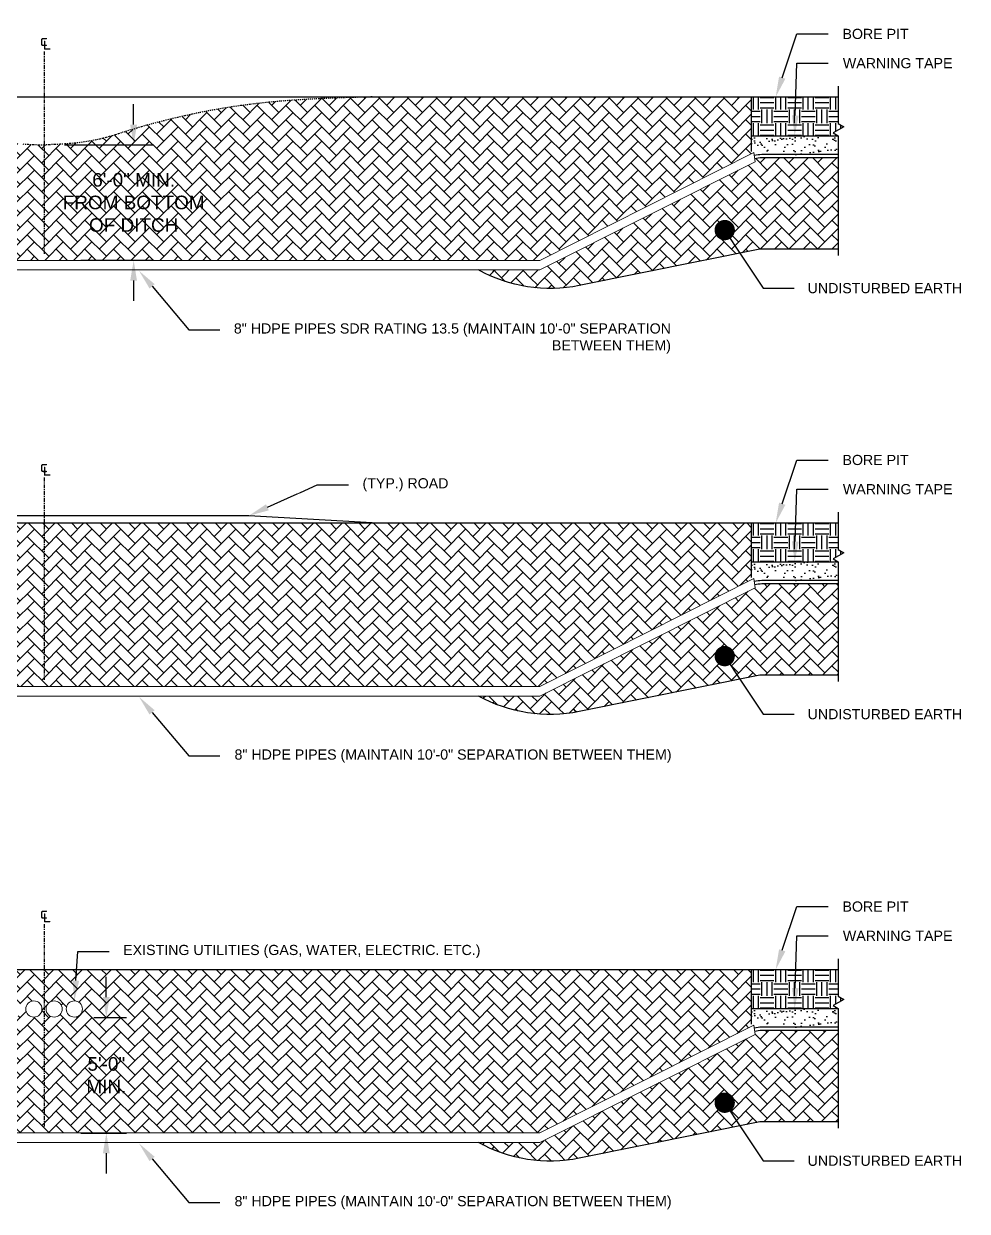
# Model space of a CAD drawing. Header units: feet. Extents: x -17 to 269, y -41 to 210.
# Drawn here: x 165.1 to 258, y 93.4 to 210.3 of the extents above; entities that cross this region are included whole.
import ezdxf
from ezdxf import colors
from ezdxf.entities.mleader import LeaderData, LeaderLine
from ezdxf.math import Vec2, Vec3

# ---------------------------------------------------------------- set-up
doc = ezdxf.new("R2010")
doc.units = ezdxf.units.FT
doc.header["$MEASUREMENT"] = 0
doc.linetypes.add('CENTER', pattern=[2, 1.25, -0.25, 0.25, -0.25])
doc.linetypes.add('DASHED', pattern=[0.75, 0.5, -0.25])
for name, color, linetype in [('CABLE', 2, 'Continuous'), ('E-FIN-GR', 4, 'Continuous'), ('G-ANNO-DIMS', 1, 'Continuous'), ('G-NOTES', 7, 'Continuous'), ('text', 1, 'Continuous')]:
    doc.layers.add(name, color=color, linetype=linetype)
doc.layers.add('CONDUIT', color=6, linetype='Continuous', lineweight=18)
doc.styles.add('NEI-A', font='arial.ttf')
doc.dimstyles.new('NEI-A', dxfattribs={"dimtxt": 0.1, "dimasz": 0.125, "dimexe": 0.0625, "dimexo": 0.0625, "dimgap": 0.0625, "dimtad": 0, "dimtih": 1, "dimtoh": 1, "dimdec": 4, "dimzin": 3, "dimdsep": 46, "dimlunit": 4, "dimtxsty": 'NEI-A', "dimcen": 0, "dimadec": 0, "dimazin": 0, "dimtfac": 0.75, "dimtdec": 4, "dimtofl": 0, "dimtmove": 0, "dimatfit": 3, "dimfxl": 1, "dimfrac": 1, "dimtolj": 1, "dimtzin": 0, "dimarcsym": 0})

# ---------------------------------------------------------------- blocks, each defined once
blk = doc.blocks.new('_Dot')
at = {"color": 0, "linetype": 'ByBlock', "lineweight": -2}
blk.add_line((-0.5, 0), (-1, 0), dxfattribs=at)
at = {"color": 0, "linetype": 'ByBlock', "const_width": 0.5}
blk.add_lwpolyline([(-0.25, 0, 1), (0.25, 0, 1)], format="xyb", close=True, dxfattribs=at)
blk = doc.blocks.new('*D2')
at = {"layer": 'Defpoints', "color": 0, "transparency": 16777216}
for p in [(167.11, 198.35), (175.93, 198.35), (168.74, 186.98)]:
    blk.add_point(p, dxfattribs=at)
at = {"layer": 'G-ANNO-DIMS', "color": 0, "lineweight": -2, "transparency": 16777216}
for p, q in [((175.93, 200.35), (175.93, 202.35)), ((169.11, 198.35), (177.93, 198.35)), ((170.74, 186.98), (177.93, 186.98)), ((175.93, 184.98), (175.93, 182.98))]:
    blk.add_line(p, q, dxfattribs=at)
at = {"layer": 'G-ANNO-DIMS', "color": 0, "transparency": 16777216}
for points in [[(175.59, 200.35), (176.26, 200.35), (175.93, 198.35)], [(175.59, 184.98), (176.26, 184.98), (175.93, 186.98)]]:
    blk.add_solid(points, dxfattribs=at)
at = {"layer": 'G-ANNO-DIMS', "color": 0, "transparency": 16777216, "insert": (175.93, 192.67), "char_height": 3.2, "width": 14.0503, "attachment_point": 5, "style": 'NEI-A'}
blk.add_mtext('\\A1;{\\H0.41667x;6\'-0" MIN. FROM BOTTOM OF DITCH}', dxfattribs=at)
blk = doc.blocks.new('*D5')
at = {"layer": 'Defpoints', "color": 0, "transparency": 16777216}
for p in [(170, 112.46), (173.24, 112.46), (168.74, 101.08)]:
    blk.add_point(p, dxfattribs=at)
at = {"layer": 'G-ANNO-DIMS', "color": 0, "lineweight": -2, "transparency": 16777216}
for p, q in [((173.24, 114.46), (173.24, 116.46)), ((172, 112.46), (175.24, 112.46)), ((170.74, 101.08), (175.24, 101.08)), ((173.24, 99.08), (173.24, 97.08))]:
    blk.add_line(p, q, dxfattribs=at)
at = {"layer": 'G-ANNO-DIMS', "color": 0, "transparency": 16777216}
for points in [[(172.9, 114.46), (173.57, 114.46), (173.24, 112.46)], [(172.9, 99.08), (173.57, 99.08), (173.24, 101.08)]]:
    blk.add_solid(points, dxfattribs=at)
at = {"layer": 'G-ANNO-DIMS', "color": 0, "transparency": 16777216, "insert": (173.24, 106.77), "char_height": 3.2, "width": 5.6868, "attachment_point": 5, "style": 'NEI-A'}
blk.add_mtext('\\A1;{\\H0.41667x;5\'-0" MIN. }', dxfattribs=at)

msp = doc.modelspace()

# ---------------------------------------------------------------- linework, layer by layer
at = {"linetype": 'CENTER', "ltscale": 0.3}
for p, q in [((167.10585, 207.53526), (167.10585, 187.63235)), ((167.10585, 165.59884), (167.10585, 145.69593)), ((167.10585, 121.63925), (167.10585, 101.73635))]:
    msp.add_line(p, q, dxfattribs=at)
for p, q in [((236.71184, 203.06378), (236.71184, 197.69698)), ((236.71184, 161.12736), (236.71184, 155.76056)), ((236.71184, 117.16778), (236.71184, 111.80098))]:
    msp.add_line(p, q)
at = {"color": 3}
for p, q in [((236.71184, 199.23013), (245.26456, 199.23013)), ((236.71184, 157.29371), (245.26456, 157.29371)), ((236.71184, 113.33412), (245.26456, 113.33412))]:
    msp.add_line(p, q, dxfattribs=at)
at = {"linetype": 'DASHED', "ltscale": 0.1}
for points in [[(199.40462, 203.06378), (197.46488, 203.01208), (195.72897, 202.9531), (194.1739, 202.88676), (192.77667, 202.81292), (191.5143, 202.7315), (190.3638, 202.64237), (189.30217, 202.54544), (188.30642, 202.44058), (187.35687, 202.32781), (186.44708, 202.20756), (185.57392, 202.08036), (184.73425, 201.94675), (183.92495, 201.80728), (183.14289, 201.66247), (182.38492, 201.51289), (181.64794, 201.35905), (180.92987, 201.20167), (180.23299, 201.04211), (179.56066, 200.8819), (178.91623, 200.72258), (178.30305, 200.56568), (177.72448, 200.41272), (177.18385, 200.26524), (176.68453, 200.12476), (176.22838, 199.99246), (175.81123, 199.86798), (175.42746, 199.75064), (175.07142, 199.63972), (174.73745, 199.53452), (174.41992, 199.43433), (174.11319, 199.33845), (173.8116, 199.24617), (173.50984, 199.15695), (173.20381, 199.07083), (172.88977, 198.98802), (172.56396, 198.90873), (172.22262, 198.83317), (171.86197, 198.76153), (171.47828, 198.69403), (171.06777, 198.63087), (170.62813, 198.57236), (170.16282, 198.51915), (169.67672, 198.47203), (169.17474, 198.43176), (168.66176, 198.39911), (168.14269, 198.37483), (167.62242, 198.3597), (167.10585, 198.35449)], [(165.03697, 198.43176), (165.54994, 198.39911), (166.06901, 198.37483), (166.58928, 198.3597), (167.10585, 198.35449)]]:
    msp.add_lwpolyline(points, dxfattribs=at)
for points in [[(245.26456, 188.08033), (237.56097, 188.08033), (219.78815, 184.49488, -0.178311159), (209.87638, 186.03192, -5.768677471)], [(245.26456, 146.14391), (237.56097, 146.14391), (219.78815, 142.55846, -0.178311159), (209.87638, 144.0955, -5.768677471)], [(245.26456, 102.18433), (237.56097, 102.18433), (219.78815, 98.59887, -0.178311159), (209.87638, 100.13591, -5.768677471)]]:
    msp.add_lwpolyline(points, format="xyb")
msp.add_lwpolyline([(199.40462, 161.12736), (187.27361, 161.84455), (146.93809, 161.84455), (134.80709, 161.12736)])
at = {"layer": 'CABLE'}
for points in [[(245.26456, 197.38516), (237.76587, 197.38516, 0.058350896), (236.99796, 197.29523, 0.058350896)], [(245.26456, 197.06134), (237.76587, 197.06134, 0.060511316), (237.04766, 196.9741, 0.060511316)], [(245.26456, 155.44874), (237.76587, 155.44874, 0.058350896), (236.99796, 155.35881, 0.058350896)], [(245.26456, 155.12492), (237.76587, 155.12492, 0.060511316), (237.04766, 155.03768, 0.060511316)], [(245.26456, 111.48915), (237.76587, 111.48915, 0.058350896), (236.99796, 111.39923, 0.058350896)], [(245.26456, 111.16533), (237.76587, 111.16533, 0.060511316), (237.04766, 111.07809, 0.060511316)]]:
    msp.add_lwpolyline(points, format="xyb", dxfattribs=at)
at = {"layer": 'CONDUIT'}
for p, q in [((236.95135, 197.59636), (215.9121, 186.97768)), ((236.95135, 197.59636), (237.09434, 196.67254)), ((237.09434, 196.67254), (215.9133, 186.03192)), ((236.95135, 155.65994), (215.9121, 145.04126)), ((236.95135, 155.65994), (237.09434, 154.73612)), ((237.09434, 154.73612), (215.9133, 144.0955)), ((236.95135, 111.70036), (215.9121, 101.08168)), ((236.95135, 111.70036), (237.09434, 110.77654)), ((237.09434, 110.77654), (215.9133, 100.13591))]:
    msp.add_line(p, q, dxfattribs=at)
for points in [[(118.2984, 186.03192), (215.9133, 186.03192)], [(118.2996, 186.97768), (215.9121, 186.97768)], [(118.2996, 145.04126), (215.9121, 145.04126)], [(118.2984, 144.0955), (215.9133, 144.0955)], [(118.2996, 101.08168), (215.9121, 101.08168)], [(118.2984, 100.13591), (215.9133, 100.13591)]]:
    msp.add_lwpolyline(points, dxfattribs=at)
for centre in [(166.10938, 113.28788), (168.10232, 113.28788), (170.09527, 113.28788)]:
    msp.add_circle(centre, 0.79792, dxfattribs=at)
at = {"layer": 'E-FIN-GR', "flags": 128}
for points in [[(127.30709, 203.06378), (206.90462, 203.06378)], [(199.40462, 203.06378), (245.26456, 203.06378)], [(127.30709, 161.12736), (206.90462, 161.12736)], [(199.40462, 161.12736), (245.26456, 161.12736)], [(127.30709, 117.16778), (206.90462, 117.16778)], [(199.40462, 117.16778), (245.26456, 117.16778)]]:
    msp.add_lwpolyline(points, dxfattribs=at)
at = {"layer": 'text'}
for p, q in [((245.26456, 204.13387), (245.26456, 200.44882)), ((245.82275, 200.12655), (244.7705, 199.51903)), ((245.26456, 200.44882), (245.82275, 200.12655)), ((244.7705, 199.51903), (245.26456, 199.23378)), ((245.26456, 199.23378), (245.26456, 187.4644)), ((245.26456, 162.19745), (245.26456, 158.5124)), ((245.82275, 158.19013), (244.7705, 157.58261)), ((245.26456, 158.5124), (245.82275, 158.19013)), ((244.7705, 157.58261), (245.26456, 157.29736)), ((245.26456, 157.29736), (245.26456, 145.52798)), ((245.26456, 118.23786), (245.26456, 114.55282)), ((245.26456, 114.55282), (245.82275, 114.23054)), ((245.82275, 114.23054), (244.7705, 113.62302)), ((244.7705, 113.62302), (245.26456, 113.33778)), ((245.26456, 113.33778), (245.26456, 101.5684))]:
    msp.add_line(p, q, dxfattribs=at)

# ---------------------------------------------------------------- texts
at = {"layer": 'text', "char_height": 0.9, "attachment_point": 2, "style": 'NEI-A'}
for insert in [(167.10585, 209.20299), (167.10585, 167.26657), (167.10585, 123.30699)]:
    msp.add_mtext('{\\fISOCPEUR|b0|i0|c0|p34;\\H1.5x;℄}', dxfattribs=dict(at, insert=insert))

# ---------------------------------------------------------------- dimensions: what is measured, and where the dimension line sits
at = {"layer": 'G-ANNO-DIMS'}
for base, p1, p2, text, picture, middle in [((175.92634, 198.35449), (168.73624, 186.97768), (167.10585, 198.35449), '{\\H0.41667x;6\'-0" MIN. FROM BOTTOM OF DITCH}', '*D2', (175.92634, 192.66609)), ((173.23631, 112.45849), (168.73624, 101.08168), (170.00337, 112.45849), '{\\H0.41667x;5\'-0" MIN. }', '*D5', (173.23631, 106.77008))]:
    dim = msp.add_linear_dim(base=base, p1=p1, p2=p2, angle=90, text=text, dimstyle='NEI-A', override={"dimscale": 32, "dimasz": 0.0625}, dxfattribs=at)
    dim.commit()
    dim.dimension.update_dxf_attribs({"geometry": picture, "text_midpoint": middle})

# ---------------------------------------------------------------- next in the draw order: leaders
ml = msp.add_multileader_mtext('Standard', dxfattribs=at)
ml.set_content('\\A1;BORE PIT', color=256, style='NEI-A')
ml.set_leader_properties()
ml.build(insert=Vec2(0, 0))
ml.multileader.update_dxf_attribs({"dogleg_length": 3.07146, "arrow_head_size": 2})
ctx = ml.context
ctx.base_point, ctx.char_height, ctx.arrow_head_size, ctx.landing_gap_size, ctx.plane_origin = Vec3(244.28587, 209.25893), 1, 2, 1.53573, Vec3(248.23706, 213.70917)
ctx.text_align_type = 2
notes = []
notes.append((ctx, [(1, (1, 1, 0), (241.2144, 209.25893), (1, 0), 3.07146, [(0, [(239.11883, 203.06378)], 0, [])])]))
ctx.mtext.insert, ctx.mtext.width, ctx.mtext.alignment, ctx.mtext.flow_direction = Vec3(252.21177, 209.76746), 6.5024966, 3, 5
ctx.mtext.has_bg_fill, ctx.mtext.bg_color, ctx.mtext.bg_scale_factor, ctx.mtext.bg_transparency, ctx.mtext.use_window_bg_color = 1, -1073741824, 1.5, 0, 1
ml = msp.add_multileader_mtext('Standard', dxfattribs=at)
ml.set_content('\\pxt2;UNDISTURBED EARTH', color=256, style='NEI-A')
ml.set_leader_properties()
ml.set_arrow_properties(name='DOT')
ml.build(insert=Vec2(0, 0))
ml.multileader.update_dxf_attribs({"dogleg_length": 3.07146, "arrow_head_size": 2})
ctx = ml.context
ctx.base_point, ctx.char_height, ctx.arrow_head_size, ctx.landing_gap_size, ctx.plane_origin = Vec3(240.94552, 184.23724), 1, 2, 1.53573, Vec3(955.57977, 98.58649)
ctx.text_align_type = 2
notes.append((ctx, [(1, (1, 1, 0), (237.87405, 184.23724), (1, 0), 3.07146, [(0, [(234.10062, 189.95674)], 0, [])])]))
ctx.mtext.insert, ctx.mtext.width, ctx.mtext.alignment, ctx.mtext.flow_direction = Vec3(257.4717, 184.74577), 15.1102729, 3, 5
ctx.mtext.has_bg_fill, ctx.mtext.bg_color, ctx.mtext.bg_scale_factor, ctx.mtext.bg_transparency, ctx.mtext.use_window_bg_color = 1, -1073741824, 1.5, 0, 1
ml = msp.add_multileader_mtext('Standard', dxfattribs=at)
ml.set_content('\\A1;8" HDPE PIPES SDR RATING 13.5 (MAINTAIN 10\'-0" SEPARATION BETWEEN THEM)', color=256, style='NEI-A')
ml.set_leader_properties()
ml.build(insert=Vec2(0, 0))
ml.multileader.update_dxf_attribs({"dogleg_length": 3.07146, "arrow_head_size": 2})
ctx = ml.context
ctx.base_point, ctx.char_height, ctx.arrow_head_size, ctx.landing_gap_size, ctx.plane_origin = Vec3(184.42338, 180.12767), 1, 2, 1.53573, Vec3(168.82162, 168.89487)
ctx.text_align_type = 2
notes.append((ctx, [(0, (1, 1, 0), (181.35192, 180.12767), (1, 0), 3.07146, [(0, [(176.45525, 185.95516)], 0, [])])]))
ctx.mtext.insert, ctx.mtext.width, ctx.mtext.alignment, ctx.mtext.flow_direction = Vec3(228.81177, 180.77467), 45.96183, 3, 5
ctx.mtext.has_bg_fill, ctx.mtext.bg_color, ctx.mtext.bg_scale_factor, ctx.mtext.bg_transparency, ctx.mtext.use_window_bg_color = 1, -1073741824, 1.5, 0, 1
ml = msp.add_multileader_mtext('Standard', dxfattribs=at)
ml.set_content('\\A1;BORE PIT', color=256, style='NEI-A')
ml.set_leader_properties()
ml.build(insert=Vec2(0, 0))
ml.multileader.update_dxf_attribs({"dogleg_length": 3.07146, "arrow_head_size": 2})
ctx = ml.context
ctx.base_point, ctx.char_height, ctx.arrow_head_size, ctx.landing_gap_size, ctx.plane_origin = Vec3(244.28587, 167.32251), 1, 2, 1.53573, Vec3(248.23706, 171.77275)
ctx.text_align_type = 2
notes.append((ctx, [(1, (1, 1, 0), (241.2144, 167.32251), (1, 0), 3.07146, [(0, [(239.11883, 161.12736)], 0, [])])]))
ctx.mtext.insert, ctx.mtext.width, ctx.mtext.alignment, ctx.mtext.flow_direction = Vec3(252.21177, 167.83104), 6.5024966, 3, 5
ctx.mtext.has_bg_fill, ctx.mtext.bg_color, ctx.mtext.bg_scale_factor, ctx.mtext.bg_transparency, ctx.mtext.use_window_bg_color = 1, -1073741824, 1.5, 0, 1
ml = msp.add_multileader_mtext('Standard', dxfattribs=at)
ml.set_content('(TYP.) ROAD', color=256, style='NEI-A')
ml.set_leader_properties()
ml.build(insert=Vec2(0, 0))
ml.multileader.update_dxf_attribs({"dogleg_length": 3.07146, "arrow_head_size": 2})
ctx = ml.context
ctx.base_point, ctx.char_height, ctx.arrow_head_size, ctx.landing_gap_size, ctx.plane_origin = Vec3(197.07556, 164.88798), 1, 2, 1.53573, Vec3(1264.15818, 17.34914)
ctx.text_align_type = 2
notes.append((ctx, [(1, (1, 1, 0), (194.0041, 164.88798), (1, 0), 3.07146, [(0, [(187.27361, 161.84455)], 0, [])])]))
ctx.mtext.insert, ctx.mtext.width, ctx.mtext.alignment, ctx.mtext.flow_direction = Vec3(206.91211, 165.53498), 16.7908049, 3, 5
ctx.mtext.has_bg_fill, ctx.mtext.bg_color, ctx.mtext.bg_scale_factor, ctx.mtext.bg_transparency, ctx.mtext.use_window_bg_color = 1, -1073741824, 1.5, 0, 1
ml = msp.add_multileader_mtext('Standard', dxfattribs=at)
ml.set_content('\\pxt2;UNDISTURBED EARTH', color=256, style='NEI-A')
ml.set_leader_properties()
ml.set_arrow_properties(name='DOT')
ml.build(insert=Vec2(0, 0))
ml.multileader.update_dxf_attribs({"dogleg_length": 3.07146, "arrow_head_size": 2})
ctx = ml.context
ctx.base_point, ctx.char_height, ctx.arrow_head_size, ctx.landing_gap_size, ctx.plane_origin = Vec3(240.94552, 142.30083), 1, 2, 1.53573, Vec3(955.57977, 56.65007)
ctx.text_align_type = 2
notes.append((ctx, [(1, (1, 1, 0), (237.87405, 142.30083), (1, 0), 3.07146, [(0, [(234.10062, 148.02032)], 0, [])])]))
ctx.mtext.insert, ctx.mtext.width, ctx.mtext.alignment, ctx.mtext.flow_direction = Vec3(257.4717, 142.80935), 15.1102729, 3, 5
ctx.mtext.has_bg_fill, ctx.mtext.bg_color, ctx.mtext.bg_scale_factor, ctx.mtext.bg_transparency, ctx.mtext.use_window_bg_color = 1, -1073741824, 1.5, 0, 1
ml = msp.add_multileader_mtext('Standard', dxfattribs=at)
ml.set_content('\\A1;8" HDPE PIPES (MAINTAIN 10\'-0" SEPARATION BETWEEN THEM)', color=256, style='NEI-A')
ml.set_leader_properties()
ml.build(insert=Vec2(0, 0))
ml.multileader.update_dxf_attribs({"dogleg_length": 3.07146, "arrow_head_size": 2})
ctx = ml.context
ctx.base_point, ctx.char_height, ctx.arrow_head_size, ctx.landing_gap_size, ctx.plane_origin = Vec3(184.42338, 138.19125), 1, 2, 1.53573, Vec3(168.82162, 126.95845)
ctx.text_align_type = 2
notes.append((ctx, [(0, (1, 1, 0), (181.35192, 138.19125), (1, 0), 3.07146, [(0, [(176.45525, 144.01874)], 0, [])])]))
ctx.mtext.insert, ctx.mtext.width, ctx.mtext.alignment, ctx.mtext.flow_direction = Vec3(228.87248, 138.83825), 45.96183, 3, 5
ctx.mtext.has_bg_fill, ctx.mtext.bg_color, ctx.mtext.bg_scale_factor, ctx.mtext.bg_transparency, ctx.mtext.use_window_bg_color = 1, -1073741824, 1.5, 0, 1
ml = msp.add_multileader_mtext('Standard', dxfattribs=at)
ml.set_content('\\A1;BORE PIT', color=256, style='NEI-A')
ml.set_leader_properties()
ml.build(insert=Vec2(0, 0))
ml.multileader.update_dxf_attribs({"dogleg_length": 3.07146, "arrow_head_size": 2})
ctx = ml.context
ctx.base_point, ctx.char_height, ctx.arrow_head_size, ctx.landing_gap_size, ctx.plane_origin = Vec3(244.28587, 123.36293), 1, 2, 1.53573, Vec3(248.23706, 127.81316)
ctx.text_align_type = 2
notes.append((ctx, [(1, (1, 1, 0), (241.2144, 123.36293), (1, 0), 3.07146, [(0, [(239.11883, 117.16778)], 0, [])])]))
ctx.mtext.insert, ctx.mtext.width, ctx.mtext.alignment, ctx.mtext.flow_direction = Vec3(252.21177, 123.87146), 6.5024966, 3, 5
ctx.mtext.has_bg_fill, ctx.mtext.bg_color, ctx.mtext.bg_scale_factor, ctx.mtext.bg_transparency, ctx.mtext.use_window_bg_color = 1, -1073741824, 1.5, 0, 1
ml = msp.add_multileader_mtext('Standard', dxfattribs=at)
ml.set_content('EXISTING UTILITIES (GAS, WATER, ELECTRIC. ETC.)', color=256, style='NEI-A')
ml.set_leader_properties()
ml.build(insert=Vec2(0, 0))
ml.multileader.update_dxf_attribs({"dogleg_length": 3.07146, "arrow_head_size": 2})
ctx = ml.context
ctx.base_point, ctx.char_height, ctx.arrow_head_size, ctx.landing_gap_size, ctx.plane_origin = Vec3(173.52251, 118.9509), 1, 2, 1.53573, Vec3(1264.15818, -26.61045)
ctx.text_align_type = 2
notes.append((ctx, [(1, (1, 1, 0), (170.45105, 118.9509), (1, 0), 3.07146, [(0, [(170.09527, 114.0858)], 0, [])])]))
ctx.mtext.insert, ctx.mtext.width, ctx.mtext.alignment, ctx.mtext.flow_direction = Vec3(210.05892, 119.5979), 35.1211869, 3, 5
ctx.mtext.has_bg_fill, ctx.mtext.bg_color, ctx.mtext.bg_scale_factor, ctx.mtext.bg_transparency, ctx.mtext.use_window_bg_color = 1, -1073741824, 1.5, 0, 1
ml = msp.add_multileader_mtext('Standard', dxfattribs=at)
ml.set_content('\\pxt2;UNDISTURBED EARTH', color=256, style='NEI-A')
ml.set_leader_properties()
ml.set_arrow_properties(name='DOT')
ml.build(insert=Vec2(0, 0))
ml.multileader.update_dxf_attribs({"dogleg_length": 3.07146, "arrow_head_size": 2})
ctx = ml.context
ctx.base_point, ctx.char_height, ctx.arrow_head_size, ctx.landing_gap_size, ctx.plane_origin = Vec3(240.94552, 98.34124), 1, 2, 1.53573, Vec3(955.57977, 12.69048)
ctx.text_align_type = 2
notes.append((ctx, [(1, (1, 1, 0), (237.87405, 98.34124), (1, 0), 3.07146, [(0, [(234.10062, 104.06074)], 0, [])])]))
ctx.mtext.insert, ctx.mtext.width, ctx.mtext.alignment, ctx.mtext.flow_direction = Vec3(257.4717, 98.84977), 15.1102729, 3, 5
ctx.mtext.has_bg_fill, ctx.mtext.bg_color, ctx.mtext.bg_scale_factor, ctx.mtext.bg_transparency, ctx.mtext.use_window_bg_color = 1, -1073741824, 1.5, 0, 1
ml = msp.add_multileader_mtext('Standard', dxfattribs=at)
ml.set_content('\\A1;8" HDPE PIPES (MAINTAIN 10\'-0" SEPARATION BETWEEN THEM)', color=256, style='NEI-A')
ml.set_leader_properties()
ml.build(insert=Vec2(0, 0))
ml.multileader.update_dxf_attribs({"dogleg_length": 3.07146, "arrow_head_size": 2})
ctx = ml.context
ctx.base_point, ctx.char_height, ctx.arrow_head_size, ctx.landing_gap_size, ctx.plane_origin = Vec3(184.42338, 94.23167), 1, 2, 1.53573, Vec3(168.82162, 82.99887)
ctx.text_align_type = 2
notes.append((ctx, [(0, (1, 1, 0), (181.35192, 94.23167), (1, 0), 3.07146, [(0, [(176.45525, 100.05916)], 0, [])])]))
ctx.mtext.insert, ctx.mtext.width, ctx.mtext.alignment, ctx.mtext.flow_direction = Vec3(228.87248, 94.87867), 45.96183, 3, 5
ctx.mtext.has_bg_fill, ctx.mtext.bg_color, ctx.mtext.bg_scale_factor, ctx.mtext.bg_transparency, ctx.mtext.use_window_bg_color = 1, -1073741824, 1.5, 0, 1
for ctx, leaders in notes:
    for number, flags, end, landing, length, lines in leaders:
        leader = LeaderData()
        leader.index, (leader.has_last_leader_line, leader.has_dogleg_vector, leader.attachment_direction) = number, flags
        leader.last_leader_point, leader.dogleg_vector, leader.dogleg_length = Vec3(end), Vec3(landing), length
        for number, points, colour, breaks in lines:
            line = LeaderLine()
            line.index, line.vertices, line.color, line.breaks = number, Vec3.list(points), colors.encode_raw_color(colour), breaks
            leader.lines.append(line)
        ctx.leaders.append(leader)

# ---------------------------------------------------------------- next in the draw order: hatches: boundary and pattern name
h = msp.add_hatch()
h.set_pattern_fill('AR-HBONE', color=8, scale=0.25)
h.paths.add_polyline_path([(236.71184, 197.47548), (236.71184, 199.36891), (236.71184, 203.06378), (199.40462, 203.06378), (197.46488, 203.01208), (195.72897, 202.9531), (194.1739, 202.88676), (192.77667, 202.81292), (191.5143, 202.7315), (190.3638, 202.64237), (189.30217, 202.54544), (188.30642, 202.44058), (187.35687, 202.32781), (186.44708, 202.20756), (185.57392, 202.08036), (184.73425, 201.94675), (183.92495, 201.80728), (183.14289, 201.66247), (182.38492, 201.51289), (181.64794, 201.35905), (180.92987, 201.20167), (180.23299, 201.04211), (179.56066, 200.8819), (178.91623, 200.72258), (178.30305, 200.56568), (177.72448, 200.41272), (177.18385, 200.26524), (176.68453, 200.12476), (176.22838, 199.99246), (175.81123, 199.86798), (175.42746, 199.75064), (175.07142, 199.63972), (174.73745, 199.53452), (174.41992, 199.43433), (174.11319, 199.33845), (173.8116, 199.24617), (173.50984, 199.15695), (173.20381, 199.07083), (172.88977, 198.98802), (172.56396, 198.90873), (172.22262, 198.83317), (171.86197, 198.76153), (171.47828, 198.69403), (171.06777, 198.63087), (170.62813, 198.57236), (170.16282, 198.51915), (169.67672, 198.47203), (169.17474, 198.43176), (168.66176, 198.39911), (168.14269, 198.37483), (167.62242, 198.3597), (167.10585, 198.35449), (166.58928, 198.3597), (166.06901, 198.37483), (165.54994, 198.39911), (165.03697, 198.43176), (164.53498, 198.47203), (164.04888, 198.51915), (163.58357, 198.57236), (163.14393, 198.63087), (162.73342, 198.69403), (162.34973, 198.76153), (161.98909, 198.83317), (161.64774, 198.90873), (161.32193, 198.98802), (161.00789, 199.07083), (160.70187, 199.15695), (160.4001, 199.24617), (160.09851, 199.33845), (159.79178, 199.43433), (159.47425, 199.53452), (159.14029, 199.63972), (158.78424, 199.75064), (158.40047, 199.86798), (157.98332, 199.99246), (157.52717, 200.12476), (157.02785, 200.26524), (156.48723, 200.41272), (155.90865, 200.56568), (155.29547, 200.72258), (154.65104, 200.8819), (153.97871, 201.04211), (153.28183, 201.20167), (152.56377, 201.35905), (151.82678, 201.51289), (151.06881, 201.66247), (150.28675, 201.80728), (149.47745, 201.94675), (148.63778, 202.08036), (147.76462, 202.20756), (146.85483, 202.32781), (145.90528, 202.44058), (144.90953, 202.54544), (143.8479, 202.64237), (142.6974, 202.7315), (141.43503, 202.81292), (140.0378, 202.88676), (138.48273, 202.9531), (136.74682, 203.01208), (134.80709, 203.06378), (127.30709, 203.06378), (97.49986, 203.06378), (97.49986, 199.36891), (97.49986, 197.47548), (118.2996, 186.97768), (215.9121, 186.97768)])
h.paths.add_polyline_path([(168.08218, 187.94795), (183.84145, 187.94795), (183.84145, 197.36467), (168.08218, 197.36467)], flags=24)
h = msp.add_hatch()
h.set_pattern_fill('AR-HBONE', color=8, scale=0.25)
edge = h.paths.add_edge_path()
edge.add_line((237.09434, 196.67254), (237.04766, 196.9741))
edge.add_arc((237.76587, 194.06134), 3, 450, 463.8512826, ccw=False)
edge.add_line((237.76587, 197.06134), (245.26401, 197.06134))
edge.add_line((245.26401, 197.06134), (245.26456, 188.08033))
edge.add_line((245.26456, 188.08033), (237.56097, 188.08033))
edge.add_line((237.56097, 188.08033), (219.78815, 184.49488))
edge.add_arc((216.91875, 198.71828), 14.50995, 240.9647852, 281.4056631, ccw=False)
edge.add_line((209.87638, 186.03192), (215.9133, 186.03192))
edge.add_line((215.9133, 186.03192), (237.09434, 196.67254))
h = msp.add_hatch()
h.set_pattern_fill('AR-HBONE', color=8, scale=0.25)
h.paths.add_polyline_path([(236.71184, 157.43249), (236.71184, 161.12736), (199.40462, 161.12736), (127.30709, 161.12736), (97.49986, 161.12736), (97.49986, 157.43249), (97.49986, 155.53906), (118.2996, 145.04126), (215.9121, 145.04126), (236.71184, 155.53906)])
h.paths.add_polyline_path([(125.05191, 148.36663), (140.81119, 148.36663), (140.81119, 157.78244), (125.05191, 157.78244)], flags=24)
h = msp.add_hatch()
h.set_pattern_fill('AR-HBONE', color=8, scale=0.25)
edge = h.paths.add_edge_path()
edge.add_line((237.09434, 154.73612), (237.04766, 155.03768))
edge.add_arc((237.76587, 152.12492), 3, 450, 463.8512826, ccw=False)
edge.add_line((237.76587, 155.12492), (245.26401, 155.12492))
edge.add_line((245.26401, 155.12492), (245.26456, 146.14391))
edge.add_line((245.26456, 146.14391), (237.56097, 146.14391))
edge.add_line((237.56097, 146.14391), (219.78815, 142.55846))
edge.add_arc((216.91875, 156.78186), 14.50995, 240.9647852, 281.4056631, ccw=False)
edge.add_line((209.87638, 144.0955), (215.9133, 144.0955))
edge.add_line((215.9133, 144.0955), (237.09434, 154.73612))
h = msp.add_hatch()
h.set_pattern_fill('AR-HBONE', color=8, scale=0.25)
h.paths.add_polyline_path([(127.30709, 117.16778), (97.49986, 117.16778), (97.49986, 113.47291), (97.49986, 111.57948), (118.2996, 101.08168), (215.9121, 101.08168), (236.71184, 111.57948), (236.71184, 113.47291), (236.71184, 117.16778), (199.40462, 117.16778)])
h.paths.add_polyline_path([(163.31851, 113.28788, -1), (164.91435, 113.28788, -1)], flags=16)
h.paths.add_polyline_path([(165.31146, 113.28788, -1), (166.9073, 113.28788, -1)], flags=16)
h.paths.add_polyline_path([(167.3044, 113.28788, -1), (168.90024, 113.28788, -1)], flags=16)
h.paths.add_polyline_path([(169.29735, 113.28788, -1), (170.89319, 113.28788, -1)], flags=16)
h.paths.add_polyline_path([(170.48222, 103.48372), (176.01404, 103.48372), (176.01404, 110.01187), (170.48222, 110.01187)], flags=24)
h = msp.add_hatch()
h.set_pattern_fill('AR-HBONE', color=8, scale=0.25)
edge = h.paths.add_edge_path()
edge.add_line((237.09434, 110.77654), (237.04766, 111.07809))
edge.add_arc((237.76587, 108.16533), 3, 450, 463.8512826, ccw=False)
edge.add_line((237.76587, 111.16533), (245.26401, 111.16533))
edge.add_line((245.26401, 111.16533), (245.26456, 102.18433))
edge.add_line((245.26456, 102.18433), (237.56097, 102.18433))
edge.add_line((237.56097, 102.18433), (219.78815, 98.59887))
edge.add_arc((216.91875, 112.82227), 14.50995, 240.9647852, 281.4056631, ccw=False)
edge.add_line((209.87638, 100.13591), (215.9133, 100.13591))
edge.add_line((215.9133, 100.13591), (237.09434, 110.77654))

# ---------------------------------------------------------------- next in the draw order: leaders
ml = msp.add_multileader_mtext('Standard', dxfattribs=at)
ml.set_content('\\A1;WARNING TAPE', color=256, style='NEI-A')
ml.set_leader_properties()
ml.build(insert=Vec2(0, 0))
ml.multileader.update_dxf_attribs({"dogleg_length": 3.07146, "arrow_head_size": 2})
ctx = ml.context
ctx.base_point, ctx.char_height, ctx.arrow_head_size, ctx.landing_gap_size, ctx.plane_origin = Vec3(244.28587, 206.3826), 1, 2, 1.53573, Vec3(255.98873, 209.72183)
ctx.text_align_type = 2
notes = []
notes.append((ctx, [(1, (1, 1, 0), (241.2144, 206.3826), (1, 0), 3.07146, [(0, [(240.9882, 199.24057)], 0, [])])]))
ctx.mtext.insert, ctx.mtext.width, ctx.mtext.alignment, ctx.mtext.flow_direction = Vec3(256.51805, 206.89113), 10.7235061, 3, 5
ctx.mtext.has_bg_fill, ctx.mtext.bg_color, ctx.mtext.bg_scale_factor, ctx.mtext.bg_transparency, ctx.mtext.use_window_bg_color = 1, -1073741824, 1.5, 0, 1
ml = msp.add_multileader_mtext('Standard', dxfattribs=at)
ml.set_content('\\A1;WARNING TAPE', color=256, style='NEI-A')
ml.set_leader_properties()
ml.build(insert=Vec2(0, 0))
ml.multileader.update_dxf_attribs({"dogleg_length": 3.07146, "arrow_head_size": 2})
ctx = ml.context
ctx.base_point, ctx.char_height, ctx.arrow_head_size, ctx.landing_gap_size, ctx.plane_origin = Vec3(244.28587, 164.44618), 1, 2, 1.53573, Vec3(255.98873, 167.78541)
ctx.text_align_type = 2
notes.append((ctx, [(1, (1, 1, 0), (241.2144, 164.44618), (1, 0), 3.07146, [(0, [(240.9882, 157.30415)], 0, [])])]))
ctx.mtext.insert, ctx.mtext.width, ctx.mtext.alignment, ctx.mtext.flow_direction = Vec3(256.51805, 164.95471), 10.7235061, 3, 5
ctx.mtext.has_bg_fill, ctx.mtext.bg_color, ctx.mtext.bg_scale_factor, ctx.mtext.bg_transparency, ctx.mtext.use_window_bg_color = 1, -1073741824, 1.5, 0, 1
ml = msp.add_multileader_mtext('Standard', dxfattribs=at)
ml.set_content('\\A1;WARNING TAPE', color=256, style='NEI-A')
ml.set_leader_properties()
ml.build(insert=Vec2(0, 0))
ml.multileader.update_dxf_attribs({"dogleg_length": 3.07146, "arrow_head_size": 2})
ctx = ml.context
ctx.base_point, ctx.char_height, ctx.arrow_head_size, ctx.landing_gap_size, ctx.plane_origin = Vec3(244.28587, 120.4866), 1, 2, 1.53573, Vec3(255.98873, 123.82583)
ctx.text_align_type = 2
notes.append((ctx, [(1, (1, 1, 0), (241.2144, 120.4866), (1, 0), 3.07146, [(0, [(240.9882, 113.34457)], 0, [])])]))
ctx.mtext.insert, ctx.mtext.width, ctx.mtext.alignment, ctx.mtext.flow_direction = Vec3(256.51805, 120.99512), 10.7235061, 3, 5
ctx.mtext.has_bg_fill, ctx.mtext.bg_color, ctx.mtext.bg_scale_factor, ctx.mtext.bg_transparency, ctx.mtext.use_window_bg_color = 1, -1073741824, 1.5, 0, 1
for ctx, leaders in notes:
    for number, flags, end, landing, length, lines in leaders:
        leader = LeaderData()
        leader.index, (leader.has_last_leader_line, leader.has_dogleg_vector, leader.attachment_direction) = number, flags
        leader.last_leader_point, leader.dogleg_vector, leader.dogleg_length = Vec3(end), Vec3(landing), length
        for number, points, colour, breaks in lines:
            line = LeaderLine()
            line.index, line.vertices, line.color, line.breaks = number, Vec3.list(points), colors.encode_raw_color(colour), breaks
            leader.lines.append(line)
        ctx.leaders.append(leader)

# ---------------------------------------------------------------- next in the draw order: hatches: boundary and pattern name
h = msp.add_hatch()
h.set_pattern_fill('EARTH', color=8, scale=5.4)
h.set_pattern_definition([(0, (-3e-14, 85.896), (1.35, 1.35), [1.35, -1.35]), (0, (-3e-14, 86.4023), (1.35, 1.35), [1.35, -1.35]), (0, (-3e-14, 86.9085), (1.35, 1.35), [1.35, -1.35]), (90, (0.1687, 87.0773), (-1.35, 1.35), [1.35, -1.35]), (90, (0.675, 87.0773), (-1.35, 1.35), [1.35, -1.35]), (90, (1.1812, 87.0773), (-1.35, 1.35), [1.35, -1.35])])
h.paths.add_polyline_path([(236.71184, 203.06378), (236.71184, 199.23013), (245.26456, 199.23013), (245.26456, 199.23378), (244.7705, 199.51903), (245.82275, 200.12655), (245.26456, 200.44882), (245.26456, 203.06378)])
h = msp.add_hatch()
h.set_pattern_fill('EARTH', color=8, scale=5.4)
h.set_pattern_definition([(0, (-3e-14, 43.9596), (1.35, 1.35), [1.35, -1.35]), (0, (-3e-14, 44.4658), (1.35, 1.35), [1.35, -1.35]), (0, (-3e-14, 44.9721), (1.35, 1.35), [1.35, -1.35]), (90, (0.1687, 45.1408), (-1.35, 1.35), [1.35, -1.35]), (90, (0.675, 45.1408), (-1.35, 1.35), [1.35, -1.35]), (90, (1.1812, 45.1408), (-1.35, 1.35), [1.35, -1.35])])
h.paths.add_polyline_path([(236.71184, 161.12736), (236.71184, 157.29371), (245.26456, 157.29371), (245.26456, 157.29736), (244.7705, 157.58261), (245.82275, 158.19013), (245.26456, 158.5124), (245.26456, 161.12736)])
h = msp.add_hatch()
h.set_pattern_fill('EARTH', color=8, scale=5.4)
h.paths.add_polyline_path([(236.71184, 117.16778), (236.71184, 113.33412), (245.26456, 113.33412), (245.26456, 113.33778), (244.7705, 113.62302), (245.82275, 114.23054), (245.26456, 114.55282), (245.26456, 117.16778)])
at = {"layer": 'G-NOTES'}
h = msp.add_hatch(dxfattribs=at)
h.set_pattern_fill('AR-SAND', color=256, scale=0.641842)
h.set_pattern_definition([(37.5, (-3e-14, 85.896), (-0.0404318, 1.236717), [0, -0.9756, 0, -1.0911318, 0, -1.0429936]), (7.5, (-3e-14, 85.896), (1.135917, 1.811372), [0, -0.5263106, 0, -0.8793238, 0, -0.336967]), (327.5, (-0.7895, 85.896), (1.9987877, 0.0036322), [0, -0.320921, 0, -1.155316, 0, -1.508329]), (317.5, (-0.7895, 85.896), (1.929459, 0.563329), [0, -0.1604606, 0, -0.7573738, 0, -0.866487])])
h.paths.add_polyline_path([(236.71184, 199.23013), (236.71184, 197.47548), (236.95135, 197.59636), (236.99796, 197.29523), (237.27783, 197.35385), (237.54825, 197.38071), (237.76587, 197.38516), (245.26456, 197.38516), (245.26456, 199.23013)])
h = msp.add_hatch(dxfattribs=at)
h.set_pattern_fill('AR-SAND', color=256, scale=0.641842)
h.set_pattern_definition([(37.5, (-3e-14, 43.9596), (-0.0404318, 1.236717), [0, -0.9756, 0, -1.0911318, 0, -1.0429936]), (7.5, (-3e-14, 43.9596), (1.135917, 1.811372), [0, -0.5263106, 0, -0.8793238, 0, -0.336967]), (327.5, (-0.7895, 43.9596), (1.9987877, 0.0036322), [0, -0.320921, 0, -1.155316, 0, -1.508329]), (317.5, (-0.7895, 43.9596), (1.929459, 0.563329), [0, -0.1604606, 0, -0.7573738, 0, -0.866487])])
h.paths.add_polyline_path([(236.71184, 157.29371), (236.71184, 155.53906), (236.95135, 155.65994), (236.99796, 155.35881), (237.27783, 155.41743), (237.54825, 155.44429), (237.76587, 155.44874), (245.26456, 155.44874), (245.26456, 157.29371)])
h = msp.add_hatch(dxfattribs=at)
h.set_pattern_fill('AR-SAND', color=256, scale=0.641842)
h.paths.add_polyline_path([(236.71184, 113.33412), (236.71184, 111.57948), (236.95135, 111.70036), (236.99796, 111.39923), (237.27783, 111.45785), (237.54825, 111.48471), (237.76587, 111.48915), (245.26456, 111.48915), (245.26456, 113.33412)])

doc.saveas('drawing.dxf')
